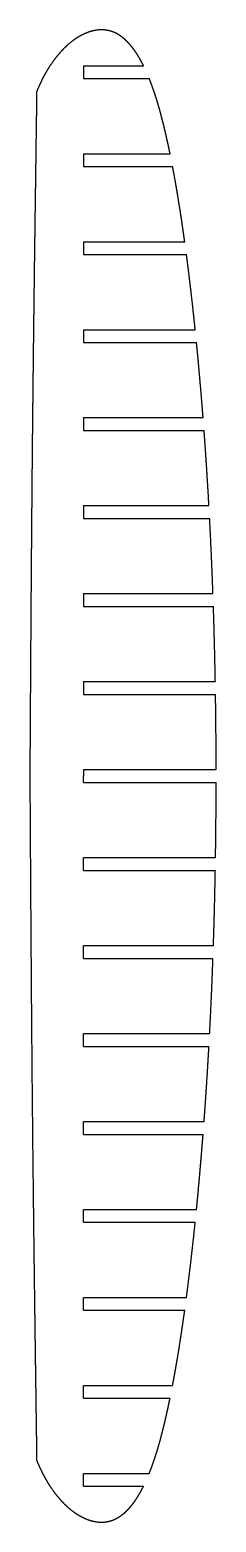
# Model space of a CAD drawing. Header units: metres. Extents: x 15 to 70, y -221 to 221.
import ezdxf

# ---------------------------------------------------------------- set-up
doc = ezdxf.new("R2010")
doc.units = ezdxf.units.M

msp = doc.modelspace()

# ---------------------------------------------------------------- linework, layer by layer
for p, q in [((30.61, 209.9, 457), (48.41, 209.9, 457)), ((30.61, 206.1, 457), (50.11, 206.1, 457)), ((30.61, 183.9, 457), (56.25, 183.9, 457)), ((30.61, 180.1, 457), (57, 180.1, 457)), ((30.61, 157.9, 457), (60.58, 157.9, 457)), ((30.61, 154.1, 457), (61.1, 154.1, 457)), ((30.61, 131.9, 457), (63.68, 131.9, 457)), ((30.61, 128.1, 457), (64.07, 128.1, 457)), ((30.61, 105.9, 457), (66.02, 105.9, 457)), ((30.61, 102.1, 457), (66.31, 102.1, 457)), ((30.61, 79.9, 457), (67.74, 79.9, 457)), ((30.61, 76.1, 457), (67.95, 76.1, 457)), ((30.61, 53.9, 457), (68.93, 53.9, 457)), ((30.61, 50.1, 457), (69.06, 50.1, 457)), ((30.61, 27.9, 457), (69.63, 27.9, 457)), ((30.61, 24.1, 457), (69.69, 24.1, 457)), ((30.61, 1.9, 457), (69.87, 1.9, 457)), ((30.61, -1.9, 457), (69.87, -1.9, 457)), ((30.61, -24.1, 457), (69.69, -24.1, 457)), ((30.61, -27.9, 457), (69.63, -27.9, 457)), ((30.61, -50.1, 457), (69.06, -50.1, 457)), ((30.61, -53.9, 457), (68.93, -53.9, 457)), ((30.61, -76.1, 457), (67.95, -76.1, 457)), ((30.61, -79.9, 457), (67.75, -79.9, 457)), ((30.61, -102.1, 457), (66.31, -102.1, 457)), ((30.61, -105.9, 457), (66.02, -105.9, 457)), ((30.61, -128.1, 457), (64.07, -128.1, 457)), ((30.61, -131.9, 457), (63.68, -131.9, 457)), ((30.61, -154.1, 457), (61.09, -154.1, 457)), ((30.61, -157.9, 457), (60.58, -157.9, 457)), ((30.61, -180.1, 457), (56.99, -180.1, 457)), ((30.61, -183.9, 457), (56.24, -183.9, 457)), ((30.61, -206.1, 457), (50.1, -206.1, 457)), ((30.61, -209.9, 457), (48.4, -209.9, 457))]:
    msp.add_line(p, q)
for points, knots in [([(48.41, 209.9, 457), (48.28, 210.17, 457), (48.14, 210.45, 457), (48, 210.72, 457), (47.85, 210.99, 457), (47.71, 211.26, 457), (47.56, 211.52, 457), (47.41, 211.79, 457), (46.95, 212.59, 457), (46.63, 213.12, 457), (46.3, 213.64, 457), (45.96, 214.15, 457), (45.6, 214.65, 457), (45.23, 215.14, 457), (44.85, 215.62, 457), (44.03, 216.57, 457), (43.6, 217.03, 457), (43.16, 217.47, 457), (42.69, 217.9, 457), (42.2, 218.3, 457), (41.69, 218.67, 457), (41.16, 219.01, 457), (40.28, 219.49, 457), (39.96, 219.65, 457), (39.62, 219.8, 457), (39.28, 219.93, 457), (38.93, 220.06, 457), (38.58, 220.16, 457), (38.22, 220.25, 457), (37.41, 220.41, 457), (36.95, 220.48, 457), (36.49, 220.52, 457), (36.03, 220.53, 457), (35.57, 220.52, 457), (35.1, 220.48, 457), (34.64, 220.42, 457), (34.01, 220.31, 457), (33.83, 220.28, 457), (33.66, 220.24, 457), (33.48, 220.2, 457), (33.3, 220.16, 457), (33.13, 220.11, 457), (32.95, 220.06, 457), (32.58, 219.95, 457), (32.39, 219.89, 457), (32.19, 219.83, 457), (32, 219.76, 457), (31.8, 219.69, 457), (31.61, 219.61, 457), (31.42, 219.53, 457), (30.58, 219.18, 457), (29.95, 218.87, 457), (29.34, 218.54, 457), (28.74, 218.17, 457), (28.15, 217.78, 457), (27.59, 217.37, 457), (27.03, 216.94, 457), (25.7, 215.82, 457), (24.94, 215.12, 457), (24.22, 214.38, 457), (23.52, 213.61, 457), (22.86, 212.81, 457), (22.22, 211.99, 457), (21.62, 211.15, 457), (20.4, 209.35, 457), (19.79, 208.38, 457), (19.22, 207.39, 457), (18.68, 206.39, 457), (18.17, 205.37, 457), (17.69, 204.34, 457), (17.24, 203.29, 457), (16.81, 202.23, 457)], [0, 0, 0, 0, 0, 0, 0, 0, 0, 0.055185, 0.055185, 0.055185, 0.055185, 0.055185, 0.055185, 0.055185, 0.166536, 0.166536, 0.166536, 0.166536, 0.166536, 0.166536, 0.166536, 0.28038, 0.28038, 0.28038, 0.28038, 0.28038, 0.28038, 0.28038, 0.346643, 0.346643, 0.346643, 0.346643, 0.346643, 0.346643, 0.346643, 0.430205, 0.430205, 0.430205, 0.430205, 0.430205, 0.430205, 0.430205, 0.46286, 0.46286, 0.46286, 0.46286, 0.46286, 0.46286, 0.46286, 0.499144, 0.499144, 0.499144, 0.499144, 0.499144, 0.499144, 0.499144, 0.621097, 0.621097, 0.621097, 0.621097, 0.621097, 0.621097, 0.621097, 0.801584, 0.801584, 0.801584, 0.801584, 0.801584, 0.801584, 0.801584, 1, 1, 1, 1, 1, 1, 1, 1, 1]), ([(56.25, 183.9, 457), (56.05, 184.9, 457), (55.84, 185.9, 457), (55.62, 186.9, 457), (55.41, 187.89, 457), (55.18, 188.89, 457), (54.96, 189.88, 457), (54.72, 190.87, 457), (54.23, 192.87, 457), (53.98, 193.88, 457), (53.72, 194.89, 457), (53.46, 195.9, 457), (53.18, 196.9, 457), (52.89, 197.9, 457), (52.6, 198.9, 457), (52.15, 200.34, 457), (52.01, 200.79, 457), (51.87, 201.23, 457), (51.72, 201.67, 457), (51.58, 202.09, 457), (51.44, 202.51, 457), (51.29, 202.93, 457), (51.02, 203.7, 457), (50.89, 204.06, 457), (50.76, 204.41, 457), (50.63, 204.76, 457), (50.5, 205.1, 457), (50.37, 205.44, 457), (50.24, 205.77, 457), (50.11, 206.1, 457)], [0, 0, 0, 0, 0, 0, 0, 0, 0, 0.3444, 0.3444, 0.3444, 0.3444, 0.3444, 0.3444, 0.3444, 0.695521, 0.695521, 0.695521, 0.695521, 0.695521, 0.695521, 0.695521, 0.856337, 0.856337, 0.856337, 0.856337, 0.856337, 0.856337, 0.856337, 1, 1, 1, 1, 1, 1, 1, 1, 1]), ([(16.81, 202.23, 457), (16.81, 202.23, 457), (16.81, 202.23, 457), (16.81, 202.23, 457), (16.81, 202.23, 457), (16.81, 202.23, 457), (16.81, 202.23, 457), (16.81, 202.23, 457), (16.81, 202.21, 457), (16.81, 202.2, 457), (16.81, 202.18, 457), (16.81, 202.17, 457), (16.81, 202.15, 457), (16.81, 202.13, 457), (16.81, 202.12, 457), (16.81, 202.07, 457), (16.81, 202.05, 457), (16.81, 202.02, 457), (16.81, 201.98, 457), (16.81, 201.94, 457), (16.81, 201.9, 457), (16.81, 201.85, 457), (16.81, 201.75, 457), (16.81, 201.69, 457), (16.81, 201.62, 457), (16.81, 201.56, 457), (16.8, 201.48, 457), (16.8, 201.4, 457), (16.8, 201.32, 457), (16.8, 201.08, 457), (16.8, 200.94, 457), (16.79, 200.8, 457), (16.79, 200.65, 457), (16.79, 200.51, 457), (16.79, 200.37, 457), (16.79, 200.23, 457), (16.78, 199.84, 457), (16.78, 199.6, 457), (16.77, 199.36, 457), (16.77, 199.12, 457), (16.77, 198.88, 457), (16.76, 198.63, 457), (16.76, 198.39, 457), (16.75, 197.65, 457), (16.74, 197.15, 457), (16.74, 196.64, 457), (16.73, 196.14, 457), (16.72, 195.64, 457), (16.72, 195.14, 457), (16.71, 194.63, 457), (16.69, 193.14, 457), (16.67, 192.15, 457), (16.66, 191.16, 457), (16.65, 190.17, 457), (16.63, 189.18, 457), (16.62, 188.19, 457), (16.6, 187.2, 457), (16.58, 185.56, 457), (16.57, 184.92, 457), (16.56, 184.27, 457), (16.55, 183.63, 457), (16.55, 182.99, 457), (16.54, 182.34, 457), (16.53, 181.7, 457), (16.51, 180.35, 457), (16.5, 179.64, 457), (16.49, 178.91, 457), (16.48, 178.17, 457), (16.47, 177.41, 457), (16.46, 176.63, 457), (16.45, 175.85, 457), (16.4, 172.26, 457), (16.36, 169.47, 457), (16.32, 166.69, 457), (16.28, 163.9, 457), (16.25, 161.12, 457), (16.21, 158.33, 457), (16.17, 155.55, 457), (16.09, 149.51, 457), (16.05, 146.26, 457), (16.01, 143.01, 457), (15.97, 139.77, 457), (15.93, 136.52, 457), (15.89, 133.27, 457), (15.85, 130.02, 457), (15.78, 123.57, 457), (15.74, 120.37, 457), (15.71, 117.16, 457), (15.67, 113.96, 457), (15.64, 110.76, 457), (15.6, 107.56, 457), (15.57, 104.36, 457), (15.5, 97.96, 457), (15.47, 94.76, 457), (15.44, 91.56, 457), (15.41, 88.36, 457), (15.39, 85.16, 457), (15.36, 81.96, 457), (15.33, 78.76, 457), (15.28, 72.75, 457), (15.26, 69.94, 457), (15.24, 67.12, 457), (15.21, 64.31, 457), (15.19, 61.5, 457), (15.17, 58.69, 457), (15.15, 55.88, 457), (15.11, 50.54, 457), (15.1, 48.01, 457), (15.08, 45.49, 457), (15.06, 42.97, 457), (15.04, 40.44, 457), (15.03, 37.92, 457), (15.01, 35.39, 457), (14.98, 31.13, 457), (14.97, 29.4, 457), (14.96, 27.66, 457), (14.95, 25.93, 457), (14.94, 24.19, 457), (14.93, 22.46, 457), (14.92, 20.72, 457), (14.91, 18.39, 457), (14.9, 17.79, 457), (14.9, 17.19, 457), (14.89, 16.6, 457), (14.89, 16, 457), (14.89, 15.4, 457), (14.88, 14.8, 457), (14.88, 13.68, 457), (14.87, 13.16, 457), (14.87, 12.63, 457), (14.87, 12.11, 457), (14.86, 11.58, 457), (14.86, 11.06, 457), (14.86, 10.53, 457), (14.85, 9.4, 457), (14.85, 8.79, 457), (14.84, 8.18, 457), (14.84, 7.57, 457), (14.84, 6.96, 457), (14.83, 6.35, 457), (14.83, 5.74, 457), (14.82, 4.81, 457), (14.82, 4.5, 457), (14.82, 4.18, 457), (14.82, 3.87, 457), (14.82, 3.55, 457), (14.81, 3.24, 457), (14.81, 2.92, 457), (14.81, 2.43, 457), (14.81, 2.26, 457), (14.81, 2.11, 457), (14.81, 1.96, 457), (14.81, 1.82, 457), (14.81, 1.69, 457), (14.8, 1.56, 457), (14.8, 1.34, 457), (14.8, 1.24, 457), (14.8, 1.14, 457), (14.8, 1.04, 457), (14.8, 0.94, 457), (14.8, 0.84, 457), (14.8, 0.74, 457), (14.8, 0.59, 457), (14.8, 0.53, 457), (14.8, 0.48, 457), (14.8, 0.43, 457), (14.8, 0.37, 457), (14.8, 0.32, 457), (14.8, 0.26, 457), (14.8, 0.19, 457), (14.8, 0.16, 457), (14.8, 0.14, 457), (14.8, 0.12, 457), (14.8, 0.09, 457), (14.8, 0.07, 457), (14.8, 0.05, 457), (14.8, 0.03, 457), (14.8, 0.02, 457), (14.8, 0.01, 457), (14.8, 0.01, 457), (14.8, 0, 457), (14.8, 0, 457), (14.8, 0, 457), (14.8, 0, 457), (14.8, 0, 457), (14.8, 0, 457), (14.8, 0, 457), (14.8, 0, 457), (14.8, 0, 457), (14.8, -0.01, 457), (14.8, -0.02, 457), (14.8, -0.03, 457), (14.8, -0.05, 457), (14.8, -0.06, 457), (14.8, -0.08, 457), (14.8, -0.1, 457), (14.8, -0.12, 457), (14.8, -0.15, 457), (14.8, -0.16, 457), (14.8, -0.18, 457), (14.8, -0.2, 457), (14.8, -0.22, 457), (14.8, -0.24, 457), (14.8, -0.26, 457), (14.8, -0.3, 457), (14.8, -0.33, 457), (14.8, -0.35, 457), (14.8, -0.38, 457), (14.8, -0.41, 457), (14.8, -0.44, 457), (14.8, -0.47, 457), (14.8, -0.56, 457), (14.8, -0.62, 457), (14.8, -0.68, 457), (14.8, -0.75, 457), (14.8, -0.82, 457), (14.8, -0.9, 457), (14.8, -0.98, 457), (14.8, -1.17, 457), (14.8, -1.27, 457), (14.8, -1.38, 457), (14.8, -1.5, 457), (14.8, -1.62, 457), (14.81, -1.76, 457), (14.81, -1.9, 457), (14.81, -2.3, 457), (14.81, -2.55, 457), (14.81, -2.81, 457), (14.81, -3.06, 457), (14.82, -3.32, 457), (14.82, -3.57, 457), (14.82, -3.82, 457), (14.82, -4.58, 457), (14.83, -5.08, 457), (14.83, -5.58, 457), (14.83, -6.09, 457), (14.83, -6.59, 457), (14.84, -7.09, 457), (14.84, -7.59, 457), (14.85, -9.09, 457), (14.86, -10.07, 457), (14.86, -11.06, 457), (14.87, -12.05, 457), (14.87, -13.04, 457), (14.88, -14.03, 457), (14.89, -15.02, 457), (14.9, -16.66, 457), (14.9, -17.3, 457), (14.9, -17.94, 457), (14.91, -18.59, 457), (14.91, -19.23, 457), (14.91, -19.87, 457), (14.92, -20.52, 457), (14.93, -21.86, 457), (14.93, -22.57, 457), (14.94, -23.3, 457), (14.94, -24.05, 457), (14.94, -24.81, 457), (14.95, -25.58, 457), (14.95, -26.37, 457), (14.98, -29.95, 457), (14.99, -32.73, 457), (15.01, -35.52, 457), (15.03, -38.3, 457), (15.05, -41.08, 457), (15.07, -43.87, 457), (15.09, -46.65, 457), (15.13, -52.68, 457), (15.15, -55.93, 457), (15.18, -59.18, 457), (15.2, -62.42, 457), (15.22, -65.67, 457), (15.25, -68.92, 457), (15.28, -72.17, 457), (15.33, -78.62, 457), (15.36, -81.82, 457), (15.38, -85.02, 457), (15.41, -88.22, 457), (15.44, -91.42, 457), (15.47, -94.62, 457), (15.5, -97.82, 457), (15.57, -104.22, 457), (15.6, -107.42, 457), (15.63, -110.62, 457), (15.67, -113.82, 457), (15.7, -117.02, 457), (15.74, -120.22, 457), (15.78, -123.42, 457), (15.85, -129.44, 457), (15.88, -132.25, 457), (15.91, -135.06, 457), (15.95, -137.88, 457), (15.98, -140.69, 457), (16.02, -143.5, 457), (16.05, -146.32, 457), (16.12, -151.66, 457), (16.16, -154.18, 457), (16.19, -156.71, 457), (16.22, -159.23, 457), (16.26, -161.76, 457), (16.29, -164.29, 457), (16.32, -166.81, 457), (16.38, -171.08, 457), (16.4, -172.81, 457), (16.43, -174.55, 457), (16.45, -176.29, 457), (16.48, -178.02, 457), (16.5, -179.76, 457), (16.53, -181.49, 457), (16.56, -183.83, 457), (16.57, -184.43, 457), (16.57, -185.03, 457), (16.58, -185.62, 457), (16.59, -186.22, 457), (16.6, -186.82, 457), (16.61, -187.42, 457), (16.62, -188.54, 457), (16.63, -189.07, 457), (16.64, -189.59, 457), (16.65, -190.12, 457), (16.65, -190.64, 457), (16.66, -191.16, 457), (16.67, -191.69, 457), (16.68, -192.82, 457), (16.69, -193.44, 457), (16.7, -194.05, 457), (16.71, -194.66, 457), (16.72, -195.27, 457), (16.73, -195.88, 457), (16.73, -196.49, 457), (16.75, -197.42, 457), (16.75, -197.73, 457), (16.76, -198.05, 457), (16.76, -198.36, 457), (16.76, -198.68, 457), (16.77, -198.99, 457), (16.77, -199.31, 457), (16.78, -199.8, 457), (16.78, -199.97, 457), (16.79, -200.12, 457), (16.79, -200.27, 457), (16.79, -200.41, 457), (16.79, -200.55, 457), (16.79, -200.67, 457), (16.8, -200.89, 457), (16.8, -200.99, 457), (16.8, -201.09, 457), (16.8, -201.19, 457), (16.8, -201.29, 457), (16.8, -201.39, 457), (16.8, -201.49, 457), (16.81, -201.64, 457), (16.81, -201.7, 457), (16.81, -201.75, 457), (16.81, -201.81, 457), (16.81, -201.86, 457), (16.81, -201.91, 457), (16.81, -201.97, 457), (16.81, -202.04, 457), (16.81, -202.07, 457), (16.81, -202.09, 457), (16.81, -202.12, 457), (16.81, -202.14, 457), (16.81, -202.16, 457), (16.81, -202.18, 457), (16.81, -202.2, 457), (16.81, -202.21, 457), (16.81, -202.21, 457), (16.81, -202.22, 457), (16.81, -202.22, 457), (16.81, -202.22, 457), (16.81, -202.23, 457), (16.81, -202.23, 457), (16.81, -202.23, 457), (16.81, -202.23, 457), (16.81, -202.23, 457), (16.81, -202.23, 457), (16.81, -202.23, 457), (16.81, -202.23, 457), (16.81, -202.23, 457)], [0, 0, 0, 0, 0, 0, 0, 0, 0, 0.002448, 0.002448, 0.002448, 0.002448, 0.002448, 0.002448, 0.002448, 0.004933, 0.004933, 0.004933, 0.004933, 0.004933, 0.004933, 0.004933, 0.008257, 0.008257, 0.008257, 0.008257, 0.008257, 0.008257, 0.008257, 0.011581, 0.011581, 0.011581, 0.011581, 0.011581, 0.011581, 0.011581, 0.016659, 0.016659, 0.016659, 0.016659, 0.016659, 0.016659, 0.016659, 0.025248, 0.025248, 0.025248, 0.025248, 0.025248, 0.025248, 0.025248, 0.043091, 0.043091, 0.043091, 0.043091, 0.043091, 0.043091, 0.043091, 0.078253, 0.078253, 0.078253, 0.078253, 0.078253, 0.078253, 0.078253, 0.101101, 0.101101, 0.101101, 0.101101, 0.101101, 0.101101, 0.101101, 0.125918, 0.125918, 0.125918, 0.125918, 0.125918, 0.125918, 0.125918, 0.212201, 0.212201, 0.212201, 0.212201, 0.212201, 0.212201, 0.212201, 0.312875, 0.312875, 0.312875, 0.312875, 0.312875, 0.312875, 0.312875, 0.412015, 0.412015, 0.412015, 0.412015, 0.412015, 0.412015, 0.412015, 0.511154, 0.511154, 0.511154, 0.511154, 0.511154, 0.511154, 0.511154, 0.598261, 0.598261, 0.598261, 0.598261, 0.598261, 0.598261, 0.598261, 0.67647, 0.67647, 0.67647, 0.67647, 0.67647, 0.67647, 0.67647, 0.730216, 0.730216, 0.730216, 0.730216, 0.730216, 0.730216, 0.730216, 0.748738, 0.748738, 0.748738, 0.748738, 0.748738, 0.748738, 0.748738, 0.76498, 0.76498, 0.76498, 0.76498, 0.76498, 0.76498, 0.76498, 0.783894, 0.783894, 0.783894, 0.783894, 0.783894, 0.783894, 0.783894, 0.793681, 0.793681, 0.793681, 0.793681, 0.793681, 0.793681, 0.793681, 0.799105, 0.799105, 0.799105, 0.799105, 0.799105, 0.799105, 0.799105, 0.80372, 0.80372, 0.80372, 0.80372, 0.80372, 0.80372, 0.80372, 0.806264, 0.806264, 0.806264, 0.806264, 0.806264, 0.806264, 0.806264, 0.807457, 0.807457, 0.807457, 0.807457, 0.807457, 0.807457, 0.807457, 0.808145, 0.808145, 0.808145, 0.808145, 0.808145, 0.808145, 0.808145, 0.808802, 0.808802, 0.808802, 0.808802, 0.808802, 0.808802, 0.808802, 0.809733, 0.809733, 0.809733, 0.809733, 0.809733, 0.809733, 0.809733, 0.81046, 0.81046, 0.81046, 0.81046, 0.81046, 0.81046, 0.81046, 0.811186, 0.811186, 0.811186, 0.811186, 0.811186, 0.811186, 0.811186, 0.812328, 0.812328, 0.812328, 0.812328, 0.812328, 0.812328, 0.812328, 0.813574, 0.813574, 0.813574, 0.813574, 0.813574, 0.813574, 0.813574, 0.815698, 0.815698, 0.815698, 0.815698, 0.815698, 0.815698, 0.815698, 0.819892, 0.819892, 0.819892, 0.819892, 0.819892, 0.819892, 0.819892, 0.828156, 0.828156, 0.828156, 0.828156, 0.828156, 0.828156, 0.828156, 0.833527, 0.833527, 0.833527, 0.833527, 0.833527, 0.833527, 0.833527, 0.83936, 0.83936, 0.83936, 0.83936, 0.83936, 0.83936, 0.83936, 0.859642, 0.859642, 0.859642, 0.859642, 0.859642, 0.859642, 0.859642, 0.883312, 0.883312, 0.883312, 0.883312, 0.883312, 0.883312, 0.883312, 0.906629, 0.906629, 0.906629, 0.906629, 0.906629, 0.906629, 0.906629, 0.929955, 0.929955, 0.929955, 0.929955, 0.929955, 0.929955, 0.929955, 0.950456, 0.950456, 0.950456, 0.950456, 0.950456, 0.950456, 0.950456, 0.968867, 0.968867, 0.968867, 0.968867, 0.968867, 0.968867, 0.968867, 0.981521, 0.981521, 0.981521, 0.981521, 0.981521, 0.981521, 0.981521, 0.985882, 0.985882, 0.985882, 0.985882, 0.985882, 0.985882, 0.985882, 0.989706, 0.989706, 0.989706, 0.989706, 0.989706, 0.989706, 0.989706, 0.99416, 0.99416, 0.99416, 0.99416, 0.99416, 0.99416, 0.99416, 0.996464, 0.996464, 0.996464, 0.996464, 0.996464, 0.996464, 0.996464, 0.997741, 0.997741, 0.997741, 0.997741, 0.997741, 0.997741, 0.997741, 0.998828, 0.998828, 0.998828, 0.998828, 0.998828, 0.998828, 0.998828, 0.999426, 0.999426, 0.999426, 0.999426, 0.999426, 0.999426, 0.999426, 0.999707, 0.999707, 0.999707, 0.999707, 0.999707, 0.999707, 0.999707, 0.99982, 0.99982, 0.99982, 0.99982, 0.99982, 0.99982, 0.99982, 1, 1, 1, 1, 1, 1, 1, 1, 1]), ([(60.58, 157.9, 457), (60.5, 158.48, 457), (60.42, 159.06, 457), (60.34, 159.65, 457), (60.26, 160.23, 457), (60.17, 160.81, 457), (60.09, 161.39, 457), (60.01, 161.97, 457), (59.64, 164.49, 457), (59.35, 166.42, 457), (59.05, 168.35, 457), (58.74, 170.28, 457), (58.42, 172.21, 457), (58.09, 174.13, 457), (57.75, 176.06, 457), (57.35, 178.25, 457), (57.3, 178.51, 457), (57.25, 178.78, 457), (57.2, 179.04, 457), (57.15, 179.31, 457), (57.1, 179.57, 457), (57.05, 179.84, 457), (57, 180.1, 457)], [0, 0, 0, 0, 0, 0, 0, 0, 0, 0.209028, 0.209028, 0.209028, 0.209028, 0.209028, 0.209028, 0.209028, 0.9041, 0.9041, 0.9041, 0.9041, 0.9041, 0.9041, 0.9041, 1, 1, 1, 1, 1, 1, 1, 1, 1]), ([(63.68, 131.9, 457), (63.61, 132.58, 457), (63.54, 133.27, 457), (63.47, 133.95, 457), (63.4, 134.63, 457), (63.33, 135.31, 457), (63.25, 136, 457), (63.18, 136.68, 457), (62.88, 139.46, 457), (62.64, 141.55, 457), (62.4, 143.64, 457), (62.15, 145.74, 457), (61.9, 147.83, 457), (61.64, 149.92, 457), (61.37, 152.01, 457), (61.1, 154.1, 457)], [0, 0, 0, 0, 0, 0, 0, 0, 0, 0.245672, 0.245672, 0.245672, 0.245672, 0.245672, 0.245672, 0.245672, 1, 1, 1, 1, 1, 1, 1, 1, 1]), ([(66.02, 105.9, 457), (65.97, 106.58, 457), (65.91, 107.25, 457), (65.86, 107.93, 457), (65.8, 108.61, 457), (65.75, 109.28, 457), (65.7, 109.96, 457), (65.64, 110.63, 457), (65.41, 113.41, 457), (65.23, 115.51, 457), (65.05, 117.61, 457), (64.86, 119.71, 457), (64.67, 121.81, 457), (64.48, 123.91, 457), (64.27, 126, 457), (64.07, 128.1, 457)], [0, 0, 0, 0, 0, 0, 0, 0, 0, 0.243198, 0.243198, 0.243198, 0.243198, 0.243198, 0.243198, 0.243198, 1, 1, 1, 1, 1, 1, 1, 1, 1]), ([(67.74, 79.9, 457), (67.72, 80.34, 457), (67.7, 80.79, 457), (67.67, 81.23, 457), (67.64, 81.67, 457), (67.62, 82.12, 457), (67.59, 82.56, 457), (67.57, 83, 457), (67.41, 85.78, 457), (67.26, 88.11, 457), (67.12, 90.44, 457), (66.97, 92.78, 457), (66.81, 95.11, 457), (66.65, 97.44, 457), (66.48, 99.77, 457), (66.31, 102.1, 457)], [0, 0, 0, 0, 0, 0, 0, 0, 0, 0.15969, 0.15969, 0.15969, 0.15969, 0.15969, 0.15969, 0.15969, 1, 1, 1, 1, 1, 1, 1, 1, 1]), ([(66.31, -102.1, 457), (66.34, -101.66, 457), (66.37, -101.23, 457), (66.4, -100.79, 457), (66.44, -100.35, 457), (66.47, -99.91, 457), (66.5, -99.48, 457), (66.53, -99.04, 457), (66.73, -96.27, 457), (66.89, -93.93, 457), (67.04, -91.59, 457), (67.2, -89.25, 457), (67.34, -86.92, 457), (67.48, -84.58, 457), (67.62, -82.24, 457), (67.75, -79.9, 457)], [0, 0, 0, 0, 0, 0, 0, 0, 0, 0.157581, 0.157581, 0.157581, 0.157581, 0.157581, 0.157581, 0.157581, 1, 1, 1, 1, 1, 1, 1, 1, 1]), ([(64.07, -128.1, 457), (64.18, -126.9, 457), (64.3, -125.7, 457), (64.42, -124.5, 457), (64.53, -123.3, 457), (64.64, -122.09, 457), (64.75, -120.89, 457), (64.86, -119.69, 457), (65.05, -117.63, 457), (65.12, -116.77, 457), (65.2, -115.91, 457), (65.27, -115.05, 457), (65.34, -114.19, 457), (65.42, -113.33, 457), (65.49, -112.47, 457), (65.62, -110.89, 457), (65.68, -110.18, 457), (65.74, -109.47, 457), (65.79, -108.75, 457), (65.85, -108.04, 457), (65.91, -107.33, 457), (65.96, -106.61, 457), (66.02, -105.9, 457)], [0, 0, 0, 0, 0, 0, 0, 0, 0, 0.434372, 0.434372, 0.434372, 0.434372, 0.434372, 0.434372, 0.434372, 0.744119, 0.744119, 0.744119, 0.744119, 0.744119, 0.744119, 0.744119, 1, 1, 1, 1, 1, 1, 1, 1, 1]), ([(56.99, -180.1, 457), (57.16, -179.22, 457), (57.33, -178.33, 457), (57.49, -177.45, 457), (57.65, -176.56, 457), (57.81, -175.68, 457), (57.96, -174.79, 457), (58.12, -173.9, 457), (58.59, -171.13, 457), (58.9, -169.24, 457), (59.2, -167.36, 457), (59.49, -165.47, 457), (59.77, -163.58, 457), (60.05, -161.69, 457), (60.32, -159.79, 457), (60.58, -157.9, 457)], [0, 0, 0, 0, 0, 0, 0, 0, 0, 0.320065, 0.320065, 0.320065, 0.320065, 0.320065, 0.320065, 0.320065, 1, 1, 1, 1, 1, 1, 1, 1, 1]), ([(50.1, -206.1, 457), (50.16, -205.94, 457), (50.23, -205.77, 457), (50.3, -205.6, 457), (50.36, -205.44, 457), (50.42, -205.27, 457), (50.49, -205.11, 457), (50.55, -204.94, 457), (50.76, -204.39, 457), (50.91, -204, 457), (51.05, -203.6, 457), (51.2, -203.19, 457), (51.34, -202.78, 457), (51.48, -202.36, 457), (51.63, -201.93, 457), (51.98, -200.85, 457), (52.2, -200.18, 457), (52.41, -199.5, 457), (52.62, -198.81, 457), (52.83, -198.09, 457), (53.03, -197.37, 457), (53.24, -196.63, 457), (53.68, -195, 457), (53.91, -194.12, 457), (54.13, -193.25, 457), (54.35, -192.37, 457), (54.57, -191.49, 457), (54.77, -190.61, 457), (54.98, -189.73, 457), (55.32, -188.23, 457), (55.46, -187.62, 457), (55.59, -187, 457), (55.73, -186.38, 457), (55.86, -185.76, 457), (55.99, -185.14, 457), (56.12, -184.52, 457), (56.24, -183.9, 457)], [0, 0, 0, 0, 0, 0, 0, 0, 0, 0.07329, 0.07329, 0.07329, 0.07329, 0.07329, 0.07329, 0.07329, 0.243589, 0.243589, 0.243589, 0.243589, 0.243589, 0.243589, 0.243589, 0.499, 0.499, 0.499, 0.499, 0.499, 0.499, 0.499, 0.793606, 0.793606, 0.793606, 0.793606, 0.793606, 0.793606, 0.793606, 1, 1, 1, 1, 1, 1, 1, 1, 1]), ([(16.81, -202.23, 457), (17.23, -203.28, 457), (17.68, -204.31, 457), (18.15, -205.33, 457), (18.65, -206.33, 457), (19.18, -207.32, 457), (19.75, -208.3, 457), (20.34, -209.25, 457), (21.53, -211.03, 457), (22.12, -211.85, 457), (22.74, -212.66, 457), (23.38, -213.44, 457), (24.06, -214.2, 457), (24.76, -214.94, 457), (25.5, -215.64, 457), (26.8, -216.76, 457), (27.35, -217.2, 457), (27.92, -217.62, 457), (28.5, -218.02, 457), (29.09, -218.39, 457), (29.71, -218.74, 457), (30.33, -219.06, 457), (31.11, -219.4, 457), (31.25, -219.46, 457), (31.38, -219.52, 457), (31.51, -219.57, 457), (31.65, -219.63, 457), (31.78, -219.68, 457), (31.92, -219.73, 457), (32.25, -219.84, 457), (32.44, -219.91, 457), (32.63, -219.97, 457), (32.83, -220.03, 457), (33.02, -220.09, 457), (33.22, -220.14, 457), (33.42, -220.19, 457), (33.83, -220.28, 457), (34.05, -220.32, 457), (34.27, -220.36, 457), (34.48, -220.4, 457), (34.7, -220.43, 457), (34.92, -220.45, 457), (35.14, -220.47, 457), (35.66, -220.51, 457), (35.96, -220.51, 457), (36.26, -220.51, 457), (36.56, -220.5, 457), (36.87, -220.48, 457), (37.17, -220.44, 457), (37.46, -220.4, 457), (38.28, -220.24, 457), (38.8, -220.11, 457), (39.3, -219.94, 457), (39.79, -219.74, 457), (40.27, -219.51, 457), (40.74, -219.26, 457), (41.19, -218.98, 457), (41.95, -218.45, 457), (42.27, -218.21, 457), (42.59, -217.95, 457), (42.89, -217.69, 457), (43.18, -217.42, 457), (43.47, -217.14, 457), (43.75, -216.85, 457), (44.53, -216.01, 457), (45.01, -215.44, 457), (45.47, -214.84, 457), (45.9, -214.23, 457), (46.32, -213.61, 457), (46.72, -212.98, 457), (47.1, -212.34, 457), (47.59, -211.46, 457), (47.71, -211.24, 457), (47.83, -211.02, 457), (47.95, -210.8, 457), (48.06, -210.58, 457), (48.18, -210.35, 457), (48.29, -210.13, 457), (48.4, -209.9, 457)], [0, 0, 0, 0, 0, 0, 0, 0, 0, 0.0205816, 0.0205816, 0.0205816, 0.0205816, 0.0205816, 0.0205816, 0.0205816, 0.0391844, 0.0391844, 0.0391844, 0.0391844, 0.0391844, 0.0391844, 0.0391844, 0.0520814, 0.0520814, 0.0520814, 0.0520814, 0.0520814, 0.0520814, 0.0520814, 0.0547649, 0.0547649, 0.0547649, 0.0547649, 0.0547649, 0.0547649, 0.0547649, 0.0585599, 0.0585599, 0.0585599, 0.0585599, 0.0585599, 0.0585599, 0.0585599, 0.0626966, 0.0626966, 0.0626966, 0.0626966, 0.0626966, 0.0626966, 0.0626966, 0.0683824, 0.0683824, 0.0683824, 0.0683824, 0.0683824, 0.0683824, 0.0683824, 0.07837, 0.07837, 0.07837, 0.07837, 0.07837, 0.07837, 0.07837, 0.0859174, 0.0859174, 0.0859174, 0.0859174, 0.0859174, 0.0859174, 0.0859174, 0.1000034, 0.1000034, 0.1000034, 0.1000034, 0.1000034, 0.1000034, 0.1000034, 0.1047511, 0.1047511, 0.1047511, 0.1047511, 0.1047511, 0.1047511, 0.1047511, 0.1047511, 0.1047511])]:
    msp.add_open_spline(points, degree=8, knots=knots)
for points, degree in [([(30.61, 209.9, 457), (30.61, 206.1, 457)], 1), ([(30.61, 183.9, 457), (30.61, 180.1, 457)], 1), ([(30.61, 157.9, 457), (30.61, 154.1, 457)], 1), ([(30.61, 131.9, 457), (30.61, 128.1, 457)], 1), ([(30.61, 105.9, 457), (30.61, 102.1, 457)], 1), ([(30.61, 79.9, 457), (30.61, 76.1, 457)], 1), ([(68.93, 53.9, 457), (68.83, 56.68, 457), (68.73, 59.45, 457), (68.61, 62.23, 457), (68.49, 65, 457), (68.37, 67.78, 457), (68.24, 70.55, 457), (68.1, 73.33, 457), (67.95, 76.1, 457)], 8), ([(30.61, 53.9, 457), (30.61, 50.1, 457)], 1), ([(69.63, 27.9, 457), (69.58, 30.68, 457), (69.52, 33.45, 457), (69.46, 36.23, 457), (69.39, 39, 457), (69.32, 41.78, 457), (69.24, 44.55, 457), (69.16, 47.33, 457), (69.06, 50.1, 457)], 8), ([(30.61, 27.9, 457), (30.61, 24.1, 457)], 1), ([(69.87, 1.9, 457), (69.87, 4.68, 457), (69.86, 7.45, 457), (69.85, 10.23, 457), (69.83, 13, 457), (69.8, 15.78, 457), (69.77, 18.55, 457), (69.73, 21.33, 457), (69.69, 24.1, 457)], 8), ([(30.61, 1.9, 457), (30.61, 0, 457)], 1), ([(30.61, -1.9, 457), (30.61, 0, 457)], 1), ([(69.69, -24.1, 457), (69.73, -21.33, 457), (69.77, -18.55, 457), (69.8, -15.78, 457), (69.83, -13, 457), (69.85, -10.23, 457), (69.86, -7.45, 457), (69.87, -4.68, 457), (69.87, -1.9, 457)], 8), ([(30.61, -27.9, 457), (30.61, -24.1, 457)], 1), ([(69.06, -50.1, 457), (69.16, -47.33, 457), (69.24, -44.55, 457), (69.32, -41.78, 457), (69.4, -39, 457), (69.46, -36.23, 457), (69.52, -33.45, 457), (69.58, -30.68, 457), (69.63, -27.9, 457)], 8), ([(30.61, -53.9, 457), (30.61, -50.1, 457)], 1), ([(67.95, -76.1, 457), (68.1, -73.33, 457), (68.24, -70.55, 457), (68.37, -67.78, 457), (68.5, -65, 457), (68.62, -62.23, 457), (68.73, -59.45, 457), (68.83, -56.68, 457), (68.93, -53.9, 457)], 8), ([(30.61, -79.9, 457), (30.61, -76.1, 457)], 1), ([(30.61, -105.9, 457), (30.61, -102.1, 457)], 1), ([(30.61, -131.9, 457), (30.61, -128.1, 457)], 1), ([(61.09, -154.1, 457), (61.46, -151.33, 457), (61.81, -148.56, 457), (62.15, -145.79, 457), (62.48, -143.01, 457), (62.79, -140.23, 457), (63.1, -137.46, 457), (63.4, -134.68, 457), (63.68, -131.9, 457)], 8), ([(30.61, -157.9, 457), (30.61, -154.1, 457)], 1), ([(30.61, -183.9, 457), (30.61, -180.1, 457)], 1), ([(30.61, -209.9, 457), (30.61, -206.1, 457)], 1)]:
    msp.add_open_spline(points, degree=degree)

doc.saveas('drawing.dxf')
